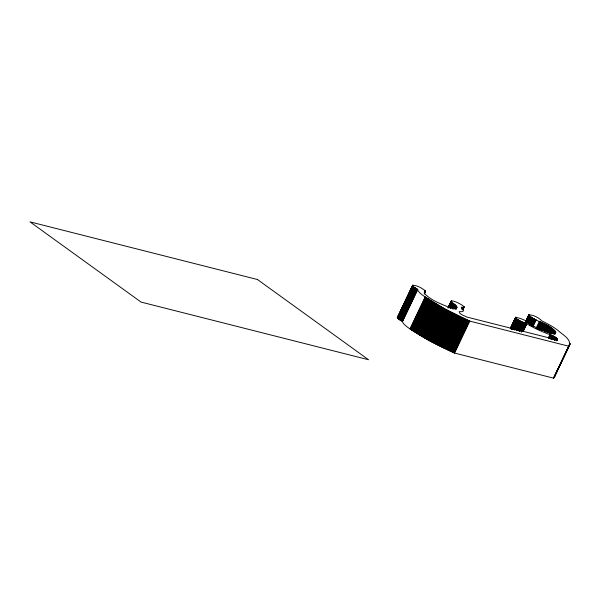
<?xml version="1.0" encoding="UTF-8"?>
<svg xmlns="http://www.w3.org/2000/svg" width="600" height="600" viewBox="0 0 600 600"><rect width="100%" height="100%" fill="white"/><g stroke="black" fill="none" stroke-linecap="round" stroke-linejoin="round"><path stroke-width="0.9" d="M528.773 314.888C534.69 321.562 545.505 322.38 552.255 328.545C565.327 340.275 533.865 327.33 532.148 325.17C524.28 317.295 501.967 313.418 526.882 323.82A25.215 4.815 25.4 0 0 549.982 334.59C552.232 335.91 557.737 337.38 557.513 340.028L466.702 317.01C464.467 315.683 458.925 314.228 459.173 311.572A25.215 4.815 25.4 0 0 461.31 307.2C469.643 308.325 454.717 300.72 452.528 300.983C448.77 300.772 454.41 304.185 455.1 304.89C460.755 310.56 448.658 307.718 446.332 306.195C438.645 302.993 430.357 299.752 424.59 293.543C423.12 292.163 426.202 292.103 425.265 290.962C424.365 289.92 423.135 289.23 421.972 288.525C417.067 284.97 406.665 283.358 417.735 289.493A25.215 4.815 25.4 0 0 423.285 295.657A58.425 11.145 25.4 0 0 424.072 296.22L444.75 308.873L469.778 321.127L568.673 346.192C572.842 339.66 561.435 334.02 557.535 330.045A58.425 11.145 25.4 0 0 556.793 329.498A25.215 4.815 25.4 0 0 542.048 321C538.725 317.707 533.498 314.722 528.773 314.888L525.577 321.608M417.743 289.44L402.562 321.435A25.215 4.815 25.4 0 0 408.12 327.6A58.425 11.145 25.4 0 0 408.908 328.163L429.585 340.815L454.612 353.07L553.507 378.135L554.618 376.957L554.783 375.322M402.577 321.382L398.798 319.155L397.268 317.528L412.62 285.263M397.335 317.737L412.763 285.218M397.38 317.82L412.845 285.195M397.493 317.985L413.048 285.18M397.567 318.075L412.732 286.14M397.65 318.173L412.815 286.23M397.74 318.27L412.905 286.327M397.838 318.368L413.01 286.425M397.95 318.472L413.115 286.53M398.07 318.577L413.235 286.642M398.197 318.69L413.362 286.748M398.332 318.803L413.505 286.86M398.482 318.915L413.647 286.972M398.632 319.035L413.798 287.093M398.798 319.155L413.963 287.212M398.963 319.275L414.127 287.332M399.143 319.395L414.308 287.46M399.322 319.522L414.487 287.58M399.518 319.65L414.683 287.707M399.713 319.778L414.877 287.835M399.915 319.905L415.08 287.962M400.125 320.032L415.29 288.097M400.342 320.168L415.507 288.225M400.56 320.295L415.725 288.353M400.785 320.423L415.95 288.487M401.018 320.558L416.183 288.615M401.25 320.685L416.415 288.75M401.49 320.82L416.655 288.877M401.73 320.947L416.895 289.005M401.978 321.075L417.143 289.132M402.225 321.202L417.39 289.26M402.472 321.33L417.638 289.388M424.312 292.462L425.107 290.782M424.395 292.56L425.19 290.873M424.53 292.733L425.325 291.053L424.627 292.897M424.44 293.46L425.46 291.285M424.275 294.112L425.49 291.42M409.995 328.897L425.16 296.955M410.197 329.055L425.362 297.112M410.505 329.265L425.67 297.322M410.812 329.475L425.978 297.532M411.127 329.685L426.293 297.743M411.435 329.895L426.607 297.96M411.757 330.112L426.923 298.17M412.072 330.322L427.237 298.38M412.395 330.532L427.56 298.597M412.717 330.75L427.882 298.808M413.04 330.96L428.205 299.025M413.37 331.178L428.535 299.235M413.692 331.388L428.865 299.452M414.03 331.605L429.195 299.663M414.36 331.822L429.525 299.88M414.697 332.04L429.862 300.097M415.035 332.25L430.2 300.315M415.373 332.468L430.537 300.525M415.717 332.685L430.882 300.743M416.055 332.903L431.228 300.96M416.4 333.12L431.572 301.178M416.752 333.337L431.918 301.395M417.097 333.555L432.27 301.612M417.45 333.772L432.615 301.83M417.803 333.99L432.967 302.048M418.162 334.207L433.327 302.272M418.515 334.433L433.68 302.49M418.875 334.65L434.04 302.707M419.235 334.868L434.4 302.925M419.603 335.085L434.768 303.142M419.963 335.303L435.127 303.368M420.33 335.528L435.495 303.585M420.697 335.745L435.862 303.803M421.065 335.962L436.23 304.028M421.44 336.188L436.605 304.245M421.808 336.405L436.98 304.462M422.183 336.623L437.355 304.688M422.558 336.847L437.73 304.905M422.94 337.065L438.105 305.13M423.315 337.29L438.487 305.347M423.697 337.507L438.862 305.565M424.08 337.725L439.245 305.79M424.463 337.95L439.635 306.007M424.853 338.168L440.018 306.233M425.235 338.392L440.408 306.45M425.625 338.61L440.79 306.668M426.015 338.835L441.18 306.892M426.405 339.053L441.577 307.11M426.803 339.27L441.967 307.335M427.192 339.495L442.357 307.553M427.59 339.712L442.755 307.77M427.987 339.93L443.153 307.995M428.385 340.155L443.55 308.212M428.783 340.373L443.947 308.43M429.188 340.59L444.353 308.655M429.585 340.815L444.75 308.873M429.99 341.032L445.155 309.09M430.395 341.25L445.56 309.315M430.8 341.468L445.965 309.532M431.205 341.692L446.37 309.75M431.61 341.91L446.783 309.968M447.9 307.868L451.207 301.02M448.305 307.327L451.335 300.968M448.38 307.478L451.5 300.93M432.022 342.127L447.188 310.185M448.493 307.65L451.597 300.915M448.56 307.74L451.822 300.907M448.643 307.83L451.44 301.95M432.435 342.345L447.6 310.403M449.13 307.087L451.53 302.04M449.235 307.185L451.627 302.145M449.34 307.29L451.732 302.25M432.84 342.562L448.005 310.62M449.46 307.395L451.853 302.355M449.588 307.507L451.98 302.46M449.722 307.62L452.115 302.572M433.252 342.78L448.418 310.837M449.865 307.733L452.257 302.692M450.015 307.853L452.408 302.805M450.18 307.965L452.572 302.925M433.665 342.998L448.83 311.055M450.345 308.093L452.737 303.045M450.518 308.212L452.918 303.173M434.077 343.215L449.25 311.272M451.365 307.68L453.36 303.48M434.498 343.433L449.662 311.49M451.755 307.98L453.75 303.772M434.91 343.65L450.075 311.707M452.123 308.265L454.125 304.065M435.33 343.868L450.495 311.925M452.873 307.71L454.47 304.35M435.743 344.085L450.915 312.142M452.805 308.827L454.8 304.62M436.162 344.295L451.327 312.36M453.105 309.097L455.1 304.89M436.582 344.513L451.748 312.57M453.787 308.52L455.385 305.153M437.002 344.73L452.168 312.788M454.05 308.767L455.647 305.407M454.29 309.015L455.888 305.655M437.423 344.94L452.588 313.005M454.897 308.415L456.097 305.895M437.842 345.157L453.015 313.215M455.092 308.64L456.285 306.12M455.257 308.858L456.45 306.337M455.4 309.067L456.592 306.548M438.27 345.368L453.435 313.433M455.91 308.43L456.713 306.75M456 308.618L456.803 306.938M456.067 308.798L456.87 307.118M438.69 345.585L453.855 313.642M456.112 308.962L456.908 307.282M456.127 309.12L456.923 307.44M439.118 345.795L454.283 313.853M439.537 346.013L454.702 314.07M439.965 346.222L455.13 314.28M440.385 346.433L455.558 314.49M440.812 346.642L455.978 314.7M441.24 346.853L456.405 314.91M441.668 347.062L456.832 315.12M442.095 347.272L457.26 315.33M442.522 347.483L457.688 315.54M442.95 347.692L458.123 315.75M461.535 309.112L462.338 307.433M443.385 347.895L458.55 315.96M443.812 348.105L458.978 316.163M462.18 309.225L462.982 307.538M462.322 309.24L463.125 307.553M462.457 309.248L463.252 307.567M462.577 309.248L463.38 307.567M444.24 348.315L459.405 316.373M462.78 309.322L463.912 306.712M462.825 309.405L464.025 306.877M462.9 309.555L464.07 306.96M462.735 310.005L464.123 307.103M444.675 348.517L459.84 316.575M445.103 348.728L460.268 316.785M445.537 348.93L460.702 316.987M445.965 349.132L461.13 317.19M446.4 349.335L461.565 317.4M446.827 349.538L461.993 317.603M447.263 349.74L462.428 317.805M447.69 349.942L462.862 318M448.125 350.145L463.29 318.202M448.56 350.347L463.725 318.405M448.987 350.543L464.16 318.608M449.423 350.745L464.588 318.803M449.857 350.94L465.022 319.005M450.293 351.142L465.457 319.2M450.72 351.337L465.885 319.395M451.155 351.532L466.32 319.59M451.59 351.728L466.755 319.785M452.018 351.923L467.19 319.98M452.452 352.118L467.618 320.175M452.888 352.305L468.053 320.37M453.315 352.5L468.487 320.558M453.75 352.688L468.915 320.752M454.185 352.882L469.35 320.94M454.612 353.07L469.778 321.127M510.255 328.5L515.535 317.377M510.285 328.688L515.707 317.28M510.36 328.845L515.873 317.243M515.97 317.235L510.81 328.08L516.075 317.228M511.02 328.35L515.73 318.173M511.11 328.447L515.903 318.36M511.215 328.545L516 318.457M511.32 328.65L516.112 318.562M511.44 328.755L516.225 318.668M511.567 328.868L516.352 318.78M511.702 328.98L516.487 318.892M511.845 329.093L516.638 319.005M511.995 329.212L516.787 319.125M512.16 329.325L516.945 319.245M512.325 329.452L517.118 319.365M512.903 328.733L517.29 319.485M513.082 328.86L517.47 319.612M513.27 328.98L517.665 319.74M513.465 329.108L517.86 319.868M513.668 329.243L518.062 319.995M513.877 329.37L518.265 320.123M514.095 329.498L518.482 320.25M514.312 329.625L518.7 320.385M514.537 329.76L518.925 320.513M514.763 329.888L519.158 320.647M515.002 330.022L519.39 320.775M515.632 329.31L519.63 320.903M515.88 329.438L519.87 321.038M516.12 329.572L520.11 321.165M516.368 329.7L520.357 321.293M516.217 330.668L520.612 321.42M516.87 329.947L520.86 321.548M517.125 330.075L521.115 321.668M517.38 330.195L521.37 321.788M517.635 330.315L521.625 321.915M517.89 330.435L521.88 322.028M518.145 330.548L522.143 322.147M518.408 330.668L522.398 322.26M518.662 330.772L522.653 322.373M518.918 330.885L522.908 322.478M519.165 330.99L523.162 322.582M519.42 331.095L523.41 322.688M519.668 331.192L523.658 322.785M519.915 331.282L523.905 322.882M520.56 330.54L524.153 322.972M520.8 330.623L524.393 323.062M521.033 330.712L524.625 323.145M521.265 330.788L524.857 323.228M525.548 321.712L528.952 314.737M525.832 321.435L529.102 314.692M521.092 331.71L525.09 323.303M525.998 321.397L529.29 314.663M525.757 322.222L528.952 315.502M521.317 331.778L525.308 323.37M525.825 322.312L529.02 315.585M521.535 331.845L525.525 323.438M526.305 321.562L529.102 315.683M526.395 321.66L529.185 315.78M521.752 331.913L525.743 323.505M526.493 321.757L529.283 315.877M526.597 321.862L529.395 315.975M522.352 331.125L525.945 323.565M526.312 322.808L529.507 316.087M522.555 331.178L526.148 323.618M526.44 322.92L529.635 316.192M522.75 331.23L526.342 323.663M526.972 322.185L529.77 316.305M527.115 322.305L529.912 316.418M522.938 331.275L526.53 323.707M527.265 322.418L530.062 316.538M523.118 331.312L526.71 323.752M523.207 331.335L526.8 323.767M527.423 322.538L530.22 316.657M527.595 322.657L530.385 316.778M527.768 322.785L530.558 316.897M527.947 322.905L530.745 317.025M528.135 323.032L530.933 317.145M528.33 323.16L531.127 317.272M528.533 323.288L531.322 317.4M528.743 323.415L531.533 317.535M528.952 323.543L531.75 317.663M529.17 323.678L531.967 317.79M529.395 323.805L532.192 317.925M529.62 323.94L532.418 318.053M529.86 324.067L532.65 318.188M530.092 324.202L532.89 318.315M529.935 325.17L533.13 318.442M530.183 325.298L533.37 318.577M530.827 324.585L533.618 318.705M531.075 324.712L533.865 318.832M531.322 324.84L534.12 318.952M531.18 325.808L534.375 319.08M531.832 325.087L534.63 319.2M532.088 325.207L534.885 319.32M532.35 325.327L535.14 319.44M532.605 325.44L535.395 319.56M532.463 326.4L535.65 319.673M532.717 326.505L535.912 319.785M533.37 325.778L536.168 319.89M536.197 328.005L539.393 321.285M536.842 328.298L540.037 321.577M537.48 328.597L540.675 321.87M538.118 328.897L541.312 322.178M538.755 329.212L541.95 322.485M539.79 328.68L542.58 322.8M540.015 329.835L543.21 323.115M541.035 329.317L543.832 323.43M541.252 330.48L544.447 323.752M542.257 329.962L545.055 324.075M542.857 330.285L545.648 324.405M543.45 330.615L546.24 324.728M544.028 330.938L546.817 325.058M544.59 331.267L547.388 325.38M545.145 331.59L547.942 325.71M545.692 331.92L548.482 326.032M546.217 332.243L549.015 326.355M547.132 331.725L549.525 326.678M547.627 332.04L550.02 327M548.107 332.362L550.507 327.315M548.572 332.67L550.972 327.63M549.023 332.985L551.415 327.938M549.45 333.285L551.85 328.245M549.862 333.593L552.255 328.545M548.385 337.95L549.982 334.59M550.65 333.045L552.645 328.837M548.64 338.055L550.237 334.695M551.018 333.33L553.013 329.13M548.903 338.168L550.5 334.8M549.158 338.28L550.755 334.913M551.37 333.615L553.365 329.415M549.42 338.392L551.018 335.032M552.097 333.053L553.695 329.692M549.675 338.505L551.273 335.145M549.938 338.625L551.535 335.265M552.405 333.322L553.995 329.962M550.2 338.745L551.798 335.385M552.683 333.585L554.28 330.218M550.455 338.873L552.053 335.513M552.945 333.84L554.543 330.472M550.717 339L552.308 335.632M553.185 334.08L554.775 330.72M551.37 338.28L552.57 335.76M553.793 333.48L554.993 330.96M551.625 338.415L552.817 335.888M553.987 333.705L555.18 331.185M551.873 338.543L553.072 336.022M554.153 333.93L555.345 331.403M551.722 339.51L553.32 336.15M554.287 334.132L555.487 331.612M554.805 333.495L555.607 331.815M551.97 339.645L553.567 336.278M554.895 333.683L555.697 332.002M552.615 338.933L553.808 336.413M554.963 333.862L555.765 332.183M555.023 334.185L555.803 332.347M552.847 339.067L554.048 336.548M553.088 339.202L554.28 336.675M553.312 339.33L554.513 336.81M553.537 339.465L554.737 336.945M553.755 339.593L554.955 337.072M553.972 339.728L555.165 337.207M554.175 339.855L555.375 337.335M554.377 339.99L555.577 337.462M554.572 340.118L555.773 337.597M554.76 340.245L555.96 337.718M555.338 339.525L556.14 337.845M555.51 339.653L556.312 337.972M555.675 339.772L556.477 338.093M555.832 339.892L556.635 338.212M555.982 340.005L556.785 338.325M556.125 340.125L556.92 338.445M556.26 340.237L557.055 338.558M556.38 340.343L557.175 338.663M556.493 340.447L557.287 338.767M556.597 340.553L557.393 338.873M556.695 340.65L557.49 338.97M556.852 340.837L557.572 339.067M553.507 378.135L569.97 343.493M553.597 378.082L569.977 343.597M553.77 377.962L570 343.808M554.01 377.775L570 344.108M554.273 377.498L569.947 344.49M257.46 279.517L30 221.865L141.06 302.085L368.52 359.737L257.46 279.517"/></g></svg>
